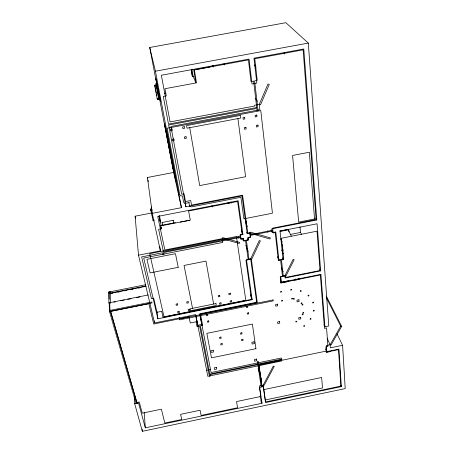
<?xml version="1.0" encoding="UTF-8"?>
<svg xmlns="http://www.w3.org/2000/svg" width="454" height="454" viewBox="0 0 454 454"><rect width="100%" height="100%" fill="white"/><g stroke="black" fill="none" stroke-linecap="round" stroke-linejoin="round"><path stroke-width="0.68" d="M153.174 220.996L150.677 209.521L151.749 206.922M156.778 82.18L154.683 85.727L157.379 99.653L158.906 99.5L159.91 97.65M159.734 96.708L158.724 98.552L157.197 98.705M157.379 99.653L159.093 99.159L156.42 85.238L154.876 85.397M158.48 97.684L159.485 95.856M134.316 396.762L134.707 403.754L142.329 431.3L345.21 388.596L342.594 345.301L330.353 347.838L330.126 344.756L340.682 326.137L326.642 298.323M326.284 296.042L341.663 326.386L331.097 344.995L330.126 344.756L326.335 345.545L326.801 351.617L338.934 349.098L341.34 386.604L265.675 402.516L263.195 385.106L273.291 366.089L274.284 366.316L264.177 385.315L263.195 385.106L259.461 385.883L262.009 403.288L145.32 427.827L138.544 402.953L134.707 403.754M157.793 84.16L156.414 86.527L154.871 86.691M158.906 99.5L156.227 85.562L157.266 83.791M137.063 401.972L137.142 403.288L136.104 403.51L109.34 311.018L109.249 303.266L110.373 303.028M109.34 311.018L110.481 310.774L137.142 403.288M263.712 389.617L321.636 377.49L322.51 387.949L265.193 399.991M258.939 365.044L262.083 386.882L263.28 386.632L265.471 401.96L340.858 386.11L338.502 349.625L326.29 352.162L325.887 346.901L327.947 346.47L326.562 327.936L324.462 328.367L320.371 274.954L280.907 282.91L280.22 276.855L282.45 276.407L280.646 260.131L278.381 260.585L275.215 232.596L273.223 232.993L272.99 230.944L250.154 235.456L250.432 237.499L248.434 237.89L248.673 239.638L246.346 240.098L249.064 259.648L251.351 259.194L257.304 302.619L200.458 314.14L202.603 325.348L200.413 325.796L209.771 374.051L257.844 364.085L257.463 361.452L258.23 361.299L258.604 363.932L281.832 359.114L281.906 359.71L258.689 364.522L261.918 386.916L258.939 365.044L326.205 351.095M326.471 352.355L330.523 351.515M206.638 370.316L210.497 369.516M324.008 324.871L324.911 326.789L328.77 326L308.3 43.085L285.867 22.7L149.724 47.488L156.505 82.895M246.726 232.408L247.226 233.714L249.865 233.197L269.92 239.003L270.419 237.958L250.353 232.136L249.865 233.197L250.375 236.954L247.742 237.47L248.111 240.155L243.832 241L243.458 238.322L241.046 238.798L240.507 235.041L242.924 234.565L238.146 200.764L157.731 216.427L164.853 249.972L222.182 238.656L239.213 243.48L239.695 242.436L222.647 237.601L222.182 238.656L222.783 242.408L143.731 258.031L157.873 318.81L252.14 299.736L246.465 259.603L250.67 258.763L251.783 259.075L260.392 240.864L259.274 240.541L250.67 258.763L256.658 302.256L199.777 313.782L211.082 372.552L281.31 358.002L281.667 360.975L207.813 376.298L195.702 314.611L154.542 322.947L138.498 255.171L135.122 216.206L152.164 212.892M108.909 302.693L110.384 302.392L110.231 291.672L108.79 291.956L108.909 302.693L109.238 303.896M109.783 310.434L151.806 301.984L152.022 302.92L110.038 311.359L109.686 302.687L148.237 294.958M113.903 302.171L115.276 301.899M120.781 300.792L124.226 300.105M127.665 299.413L131.104 298.726M136.614 297.62L140.053 296.933M277.519 256.692L278.921 259.921L283.08 259.092L280.033 231.092L317.074 223.771L320.655 270.879L285.14 278.024L284.885 275.709L293.108 259.393L294.181 259.694L285.958 276.004L284.885 275.709L280.788 276.537L281.44 282.292L320.921 274.341L324.911 326.789M280.566 282.377L288.517 280.776L288.789 281.401L280.827 283.007M145.689 284.715L109.545 291.933L109.562 293.227L145.882 285.969M110.339 293.42L145.961 286.304M111.099 293.573L112.467 293.295M117.949 292.2L119.317 291.928M124.799 290.832L126.167 290.56M131.649 289.465L133.016 289.192M138.493 288.097L139.866 287.825M138.498 255.171L160.404 250.852L159.802 246.653M247.226 233.714L242.022 195.895L185.913 206.803L170.925 126.501L259.875 109.755L259.257 104.369L268.013 83.962L269.279 84.421L260.511 104.812L259.257 104.369L254.507 105.26L254.598 106.032L170.068 121.916L161.357 75.245L249.059 59.082L251.998 83.996L256.828 83.099L253.985 58.18L303.777 48.998L316.784 219.986L271.713 228.884L272.15 232.647L275.771 231.932L278.921 259.921M279.715 230.995L288.659 229.23L288.926 231.915M280.175 231.432L288.239 229.838L291.298 236.018M290.225 234.485L300.52 232.448L301.496 234.304M162.64 225.496L162.14 222.483L173.19 220.326L173.269 220.712M160.239 225.547L175.414 222.585M180.249 222.131L189.647 220.292M160.404 250.852L152.283 213.34L181.435 207.671L155.421 71.199L149.724 47.488M152.283 213.34L147.425 177.486L173.649 172.458L181.435 207.671M191.191 69.82L192.19 75.926L192.496 76.692L193.852 76.442M164.393 93.359L165.778 93.098M155.421 71.199L308.3 43.085M209.981 66.92L193.756 69.905L195.827 82.742L193.092 76.028L191.963 69.076M185.641 203.318L189.091 202.654L189.023 202.371C189.023 203.965 189.426 207.33 191.843 206.831L240.915 197.286L243.906 218.822L272.434 213.221L260.778 110.6L167.14 128.232L179.75 194.624L180.715 195.844L182.44 195.924L183.569 201.928C183.564 202.842 185.38 203.818 185.572 203.034M154.683 85.727L156.227 85.562M150.677 209.521L152.084 209.419M150.853 210.316L152.255 210.213M153.004 220.218L154.394 220.122M340.682 326.137L341.663 326.386M298.119 278.569L299.311 279.278M255.103 64.956L255.937 66.097M254.353 65.092L256.011 67.379M189.704 205.815L189.539 205.202L189.88 206.116M255.5 98.387L257.378 101.378M315.723 218.17L316.784 219.986M319.684 269.018L320.655 270.879M337.027 333.911L342.594 345.301M327.175 338.395L330.126 344.756M280.657 238.81L282.099 241.92M295.673 278.915L296.235 280.152M281.662 250.041L283.387 253.854M294.487 279.329L295.049 280.572M325.643 349.058L326.801 351.617M340.761 385.315L341.34 386.604M271.01 230.099L271.583 231.375M282.507 257.804L283.08 259.092M267.304 230.831L267.871 232.125M281.23 267.247L283.2 271.804M280.356 279.704L281.44 282.292M244.95 218.306L246.749 222.914M245.308 221.45L247.299 226.591M247.612 238.832L248.111 240.155M230.859 201.803L231.341 203.114M241.233 229.979L242.924 234.565M243.44 238.974L243.923 240.291M245.841 245.546L248.02 251.51M242.867 238.35L243.832 241M228.651 202.234L229.122 203.545M227.993 202.456L228.464 203.778M239.86 235.49L241.046 238.798M238.271 236.46L238.974 238.441M237.607 236.517L238.072 237.834M256.198 300.917L256.658 302.256M250.347 294.379L252.14 299.736M211.927 205.566L212.347 206.916M258.099 368.205L261.362 379.033M260.051 396.518L262.009 403.288M260.84 400.598L261.43 402.63M109.249 303.266L109.641 304.623M109.686 302.687L109.936 303.607M108.79 291.956L109.113 293.148M189.71 205.679L189.783 205.968M185.38 203.04L185.448 203.324M185.187 203.04L185.255 203.324M185.107 203.358L185.913 206.803M159.144 95.505L160.523 101.469L155.926 78.695L157.084 84.745M135.122 216.206L135.598 218.255M164.41 123.414L167.412 136.648L175.914 181.169L172.622 166.351L164.467 123.403L173.343 169.314L172.679 166.34M150.859 209.084L151.886 213.806M152.175 215.156L152.76 217.858M147.425 177.486L147.715 178.853M148.01 180.221L148.305 181.589M160.557 227.369L160.841 228.691M158.928 215.962L160.205 222.023L159.263 215.917M161.386 228.317L161.113 227.017L161.425 229.043M199.947 315.473L201.826 324.434L197.791 325.251L195.992 316.273M162.14 222.483L162.22 222.869M197.615 325.195L197.893 326.585M192.536 308.323L184.04 265.454L205.98 261.095L213.618 304.061M195.85 316.228L197.865 326.46M155.279 87.486L156.358 93.053M156.624 94.443L156.891 95.834M157.345 86.09L157.986 89.455M158.242 90.794L158.889 94.16M159.428 98.166L173.649 172.458M173.19 220.326L173.768 223.323M189.738 127.67L199.692 185.601L245.603 176.737L237.902 118.59M179.216 317.511L179.534 319.151M191.389 69.888L192.496 76.692M159.558 215.769L161.068 225.542M236.421 236.909L236.625 238.31M212.954 65.62L213.153 66.976L212.807 65.336M224.038 63.617L224.225 64.979M157.056 311.784L157.873 318.81M282.399 244.729L282.626 246.834M282.853 248.94L283.086 251.045M154.315 320.864L154.542 322.947M284.147 52.647L284.278 54.054M300.009 226.852L300.52 232.448M144.202 412.374L145.32 427.827M142.187 429.183L142.329 431.3M109.096 292.529L109.181 299.192M293.84 298.465L293.324 299.05L293.937 299.402L294.459 298.817L293.84 298.465M300.758 290.639L300.236 291.23L300.854 291.593L301.377 291.003L300.758 290.639M301.53 302.909L301.013 303.488L301.621 303.839L302.137 303.261L301.53 302.909M308.448 295.157L307.925 295.741L308.533 296.099L309.055 295.509L308.448 295.157M296.178 321.177L295.668 321.744L296.269 322.079L296.78 321.517L296.178 321.177M302.597 314.043L302.086 314.611L302.687 314.957L303.198 314.384L302.597 314.043M304.112 325.631L303.601 326.193L304.197 326.522L304.702 325.966L304.112 325.631M310.53 318.566L310.02 319.128L310.61 319.468L311.126 318.901L310.53 318.566M162.89 251.051L149.701 253.627L164.013 316.824L245.818 300.276L236.421 236.511L162.89 251.051M261.169 387.075L259.472 387.427L260.8 396.478L236.534 401.569L237.601 407.754L201.15 415.421L200.061 410.246L180.578 414.332L181.776 419.49L164.83 423.054L161.352 409.179L142.261 413.174L139.236 402.04L136.785 402.55L110.515 311.455L148.878 303.743L153.696 324.003L189.029 316.841L190.277 322.97L196.037 321.801L196.962 326.494L199.607 325.961L209.407 376.27L210.174 376.111L209.884 374.641L257.929 364.681L261.169 387.075M213.221 350.221L210.979 350.681L211.314 352.446L213.545 351.986L213.221 350.221M254.087 341.822L251.862 342.282L252.123 344.047L254.348 343.593L254.087 341.822M255.931 348.683L211.468 357.848L206.837 333.355L252.373 324.054L255.931 348.683M216.405 367.36L214.209 367.814L214.526 369.516L216.723 369.062L216.405 367.36M256.589 359.046L254.405 359.494L254.654 361.208L256.839 360.754L256.589 359.046M303.601 312.494L302.807 312.653L302.869 313.3L303.664 313.141L303.601 312.494M314.072 310.354L313.283 310.519L313.339 311.16L314.128 311.001L314.072 310.354M279.585 321.574L277.615 321.977L277.808 323.577L279.772 323.18L279.585 321.574M300.679 317.267L298.709 317.669L298.868 319.27L300.832 318.867L300.679 317.267M220.939 337.055L219.52 337.345L219.725 338.474L221.138 338.185L220.939 337.055M241.868 332.771L240.455 333.06L240.631 334.189L242.044 333.906L241.868 332.771M222.085 343.559L220.678 343.848L220.877 344.961L222.284 344.671L222.085 343.559M242.879 339.291L241.477 339.581L241.653 340.699L243.055 340.409L242.879 339.291M215.962 303.584L190.186 308.794L190.567 310.701L216.297 305.502L215.962 303.584M179.075 311.291L177.605 311.586L177.855 312.783L179.324 312.483L179.075 311.291M189.647 309.151L188.177 309.446L188.416 310.644L189.886 310.349L189.647 309.151M220.967 302.824L219.515 303.113L219.719 304.316L221.172 304.021L220.967 302.824M231.478 300.696L230.019 300.991L230.218 302.194L231.671 301.899L231.478 300.696M281.281 291.394L280.476 291.559L280.555 292.24L281.361 292.075L281.281 291.394M291.457 289.34L290.651 289.499L290.725 290.185L291.53 290.021L291.457 289.34M251.488 299.368L163.014 317.267L161.664 311.331L156.976 312.278L153.696 298.142L151.415 298.596L141.642 256.89L162.623 252.742L163.031 254.643L163.996 254.456L163.593 252.555L240.62 237.34L240.915 239.377L242.913 238.986L243.162 240.728L245.489 240.262L248.224 259.819L245.937 260.273L251.488 299.368M273.075 299.924L179.444 318.901L179.648 319.849L273.189 300.877L273.075 299.924M207.484 314.446L206.173 314.713L206.371 315.768L207.682 315.507L207.484 314.446M247.578 306.314L246.278 306.575L246.437 307.642L247.736 307.381L247.578 306.314M282.297 300.31L281.497 300.474L281.571 301.138L282.371 300.974L282.297 300.31M292.387 298.267L291.587 298.426L291.655 299.09L292.455 298.931L292.387 298.267M277.519 304.146L275.516 304.555L275.714 306.2L277.712 305.792L277.519 304.146M298.959 299.793L296.961 300.196L297.126 301.848L299.124 301.445L298.959 299.793M208.681 320.899L207.376 321.165L207.574 322.209L208.874 321.948L208.681 320.899M248.531 312.8L247.237 313.061L247.396 314.111L248.684 313.85L248.531 312.8M302.824 304.294L302.024 304.458L302.086 305.111L302.886 304.952L302.824 304.294M313.374 302.148L312.579 302.307L312.636 302.966L313.43 302.801L313.374 302.148M285.504 275.788L283.273 276.242L281.474 259.966L283.739 259.512L281.435 238.231L317.017 231.177L320.03 270.493L285.674 277.411L285.504 275.788M177.497 303.822L176.016 304.118L176.271 305.332L177.752 305.031L177.497 303.822M188.143 301.672L186.662 301.972L186.906 303.187L188.387 302.886L188.143 301.672M219.685 295.316L218.221 295.611L218.431 296.831L219.895 296.536L219.685 295.316M230.274 293.182L228.805 293.477L228.998 294.697L230.467 294.402L230.274 293.182M178.235 267.31L150.081 272.905L146.954 259.33L175.46 253.69L178.235 267.31M314.543 218.981L298.687 222.108L292.569 155.467L309.344 152.243L314.543 218.981M242.226 234.139L240.217 234.536L240.512 236.585L163.434 251.811L158.611 229.281L161.221 228.771L160.62 225.916L190.283 220.116L188.597 211.008L237.584 201.468L242.226 234.139M249.779 232.652L247.771 233.05L242.584 195.186L191.531 205.112L190.703 200.549L185.504 201.559L184.057 193.79L181.691 194.25L168.667 125.032L256.822 108.449L257.089 110.748L258.037 110.572L254.603 80.891L257.236 80.403L254.773 58.765L303.13 49.849L316.132 219.56L272.667 228.135L272.905 230.189L250.058 234.701L249.779 232.652M240.262 115.464L186.56 125.582L187.014 128.187L240.603 118.08L240.262 115.464M171.992 128.993L170.278 129.316L170.585 130.945L172.293 130.621L171.992 128.993M184.284 126.677L182.576 127.001L182.866 128.63L184.568 128.306L184.284 126.677M244.661 117.314L242.969 117.631L243.179 119.254L244.865 118.937L244.661 117.314M256.805 115.027L255.114 115.344L255.307 116.967L256.992 116.65L256.805 115.027M173.854 139.003L172.157 139.327L172.458 140.927L174.149 140.604L173.854 139.003M186.044 136.699L184.352 137.017L184.636 138.623L186.327 138.3L186.044 136.699M245.932 127.341L244.258 127.659L244.462 129.259L246.136 128.942L245.932 127.341M257.98 125.06L256.306 125.378L256.493 126.984L258.167 126.666L257.98 125.06M256.714 107.524L168.491 124.112L163.287 96.447L166.283 95.89L164.95 88.712L196.469 82.872L194.386 69.899L248.434 59.934L250.994 81.567L253.633 81.073L256.714 107.524"/></g></svg>
